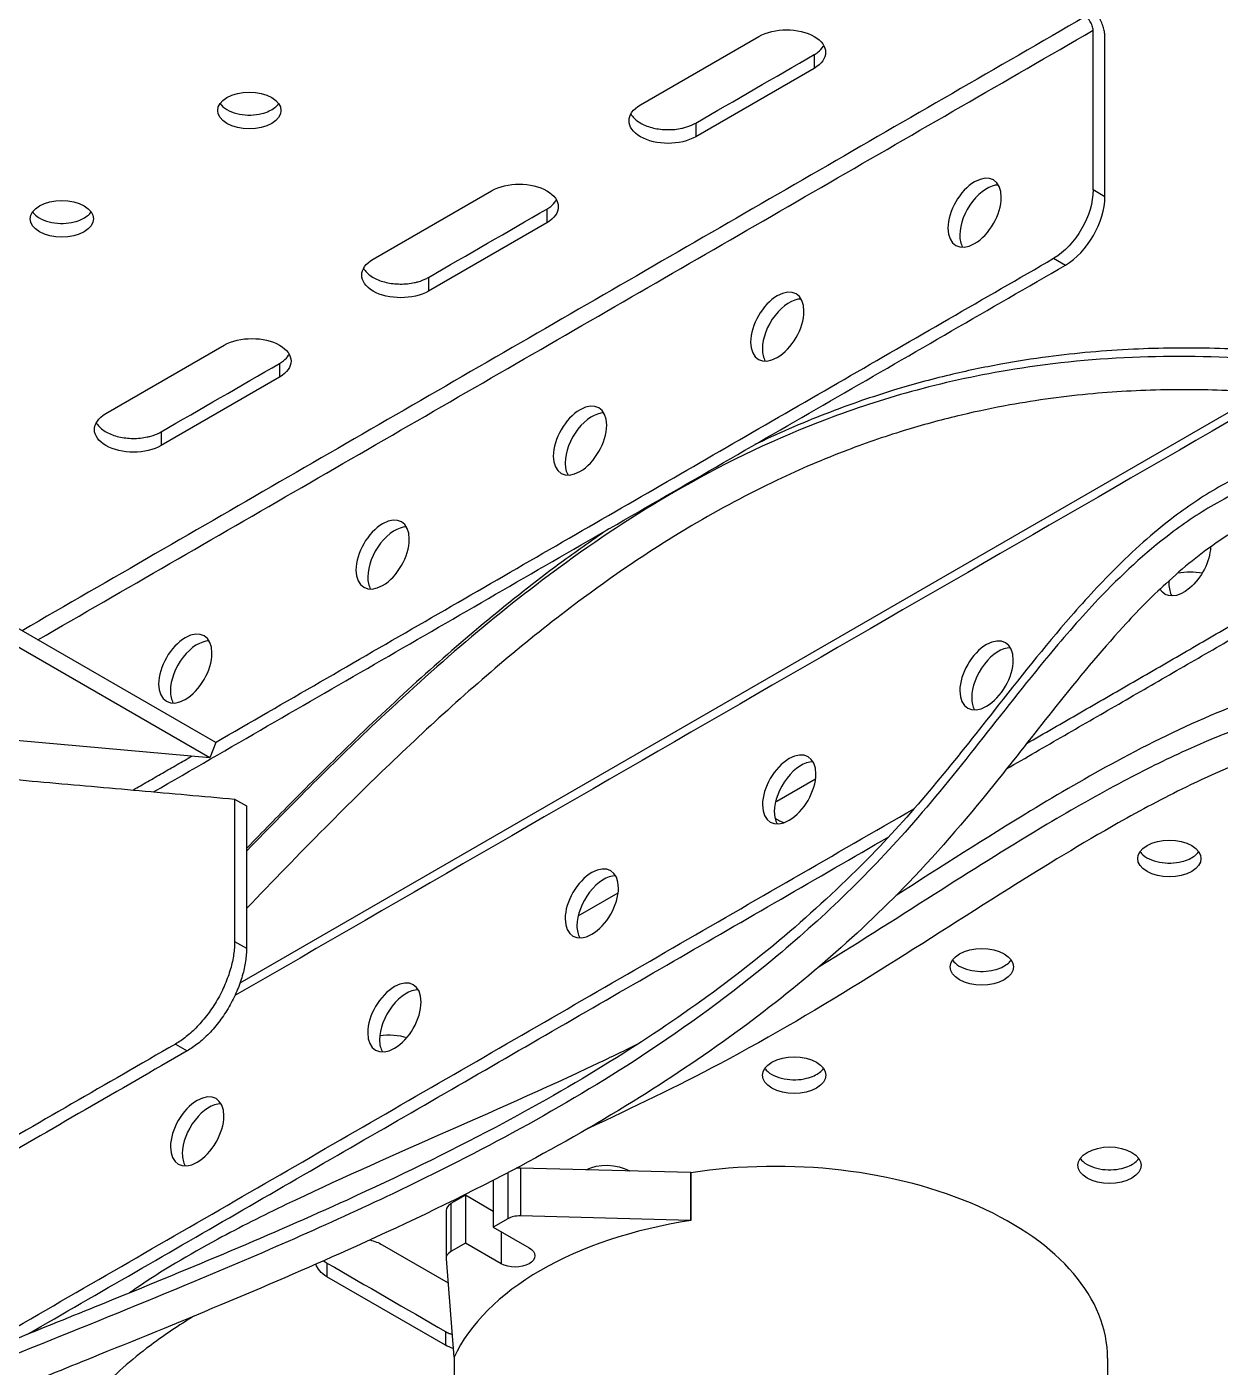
# Model space of a CAD drawing. Header units: millimetres. Extents: x 0 to 8410, y 0 to 5940.
# Drawn here: x 1522.6 to 1901.3, y 4846.6 to 5271.7 of the extents above; entities that cross this region are included whole.
import ezdxf

# ---------------------------------------------------------------- set-up
doc = ezdxf.new("R2010")
doc.units = ezdxf.units.MM
doc.header["$LTSCALE"] = 5
for name, color, linetype in [('EL3', 3, 'Continuous'), ('EL4', 4, 'Continuous'), ('EL7', 6, 'Continuous')]:
    doc.layers.add(name, color=color, linetype=linetype)

msp = doc.modelspace()

# ---------------------------------------------------------------- linework, layer by layer
at = {"color": 0, "linetype": 'Continuous', "lineweight": 0, "extrusion": (0.707107, 0.408248, 0.57735)}
msp.add_line((1658.18, 4849.79), (1658.25, 4849.75), dxfattribs=at)
at = {"layer": 'EL3', "extrusion": (0.707107, 0.408248, 0.57735)}
for p, q in [((1670.66, 4905.92), (1670.66, 4891.04)), ((1675.27, 4908.32), (1675.27, 4893.7)), ((1679.27, 4909.79), (1679.27, 4894.59)), ((1733.28, 4908.35), (1679.27, 4909.79)), ((1733.36, 4908.3), (1733.28, 4908.35)), ((1733.28, 4908.35), (1733.28, 4893.16)), ((1733.36, 4908.3), (1733.36, 4893.11)), ((1661.84, 4901.14), (1657.23, 4898.48)), ((1657.23, 4898.48), (1657.23, 4883.29)), ((1661.84, 4901.14), (1661.84, 4885.94)), ((1670.66, 4896.04), (1661.84, 4901.14)), ((1655.68, 4896.31), (1655.68, 4881.12)), ((1675.27, 4893.7), (1670.66, 4891.04)), ((1733.28, 4893.16), (1679.27, 4894.59)), ((1733.36, 4893.11), (1733.28, 4893.16)), ((1670.66, 4891.04), (1681.99, 4884.5)), ((1673.16, 4889.6), (1673.16, 4879.41)), ((1661.84, 4885.94), (1657.23, 4883.29)), ((1673.16, 4879.41), (1661.84, 4885.94)), ((1655.68, 4880.98), (1658.18, 4849.79)), ((1658.25, 4849.75), (1658.25, 4765.14)), ((1865.56, 4849.46), (1865.56, 4745.43))]:
    msp.add_line(p, q, dxfattribs=at)
at = {"layer": 'EL3'}
for centre, major_axis, start_param, end_param in [((1760.17, 4849.46), (105.39, 0), 0, 1.828074), ((1679.03, 4906.72), (-5.31, 0), -1.616917, -1.364824), ((1660.99, 4896.31), (-5.31, 0), -0.785398, 0), ((1760.17, 4834.27), (-105.39, 0), -1.313518, -0.257278), ((1679.03, 4891.53), (-5.31, 0), -1.616917, -0.785398), ((1660.99, 4881.12), (-5.31, 0), -0.785398, 0.046121)]:
    msp.add_ellipse(centre, major_axis=major_axis, ratio=0.57735, start_param=start_param, end_param=end_param, dxfattribs=at)
at = {"layer": 'EL3', "extrusion": (1.38778e-16, -3.81141e-16, -1)}
msp.add_ellipse((1677.58, 4881.95), major_axis=(6.24, 0), ratio=0.57735, start_param=-0.785398, end_param=2.356194, dxfattribs=at)
at = {"layer": 'EL4', "extrusion": (0.707107, 0.408248, 0.57735)}
for p, q in [((1717.36, 5246.97), (1754.93, 5268.66)), ((1772.46, 5262.88), (1772.46, 5258.54)), ((1772.46, 5258.54), (1734.89, 5236.85)), ((1582.62, 5044.69), (1242, 5241.35)), ((1734.89, 5241.19), (1734.89, 5236.85)), ((1580.77, 5039.87), (1240.15, 5236.53)), ((1632.55, 5198.01), (1670.12, 5219.7)), ((1864.73, 5217.82), (1860.97, 5219.98)), ((1687.65, 5213.92), (1687.65, 5209.58)), ((1687.65, 5209.58), (1650.09, 5187.89)), ((1848.45, 5198.29), (1852.21, 5196.12)), ((1650.09, 5192.23), (1650.09, 5187.89)), ((1547.75, 5149.05), (1585.32, 5170.74)), ((1602.85, 5164.96), (1602.85, 5160.62)), ((1602.85, 5160.62), (1565.28, 5138.93)), ((1914.79, 5155.73), (1590.27, 4968.37)), ((1565.28, 5143.27), (1565.28, 5138.93)), ((1580.77, 5039.87), (1463.21, 5050.4)), ((1582.62, 5044.69), (1580.77, 5039.87)), ((1760.64, 5026.14), (1772.91, 5033.22)), ((1588.59, 5026.79), (1592.35, 5024.62)), ((1697.58, 4989.73), (1710.29, 4997.07)), ((1588.59, 4981.65), (1592.35, 4979.48)), ((1569.81, 4949.11), (1573.56, 4946.94)), ((1635.42, 4885.44), (1656.29, 4873.39)), ((1617.89, 4879.66), (1617.89, 4875.32)), ((1655.46, 4853.63), (1617.89, 4875.32)), ((1655.46, 4857.97), (1655.46, 4853.63))]:
    msp.add_line(p, q, dxfattribs=at)
at = {"layer": 'EL4', "extrusion": (1.38778e-16, -5.19919e-16, -1)}
for centre, major_axis in [((1763.69, 5263.6), (12.4, 0)), ((1726.12, 5241.91), (-12.4, 0)), ((1678.89, 5214.64), (12.4, 0)), ((1641.32, 5192.95), (-12.4, 0)), ((1594.08, 5165.68), (12.4, 0)), ((1556.52, 5143.99), (-12.4, 0))]:
    msp.add_ellipse(centre, major_axis=major_axis, ratio=0.57735, start_param=-2.356194, end_param=0.785398, dxfattribs=at)
at = {"layer": 'EL4', "extrusion": (-2.77556e-17, -2.42363e-16, -1)}
for centre in [(1593.26, 5245.18), (1533.75, 5210.82), (1885.16, 5007.94), (1825.65, 4973.58), (1766.14, 4939.22), (1866.18, 4910.66)]:
    msp.add_ellipse(centre, major_axis=(-10.03, 0), ratio=0.57735, start_param=-3.926991, end_param=2.356194, dxfattribs=at)
at = {"layer": 'EL4', "extrusion": (-8.87111e-17, 8.32667e-17, -1)}
for centre in [(1823.38, 5212.76), (1576.71, 4921.41)]:
    msp.add_ellipse(centre, major_axis=(-5.99, -10.37), ratio=0.57735, start_param=-5.497787, end_param=0.785398, dxfattribs=at)
at = {"layer": 'EL4'}
for centre, major_axis, start_param, end_param in [((1827.14, 5210.6), (5.99, 10.37), 0.319196, 2.356194), ((1852.21, 5210.59), (8.85, 15.34), -2.356194, -0.785398), ((1827.14, 5210.6), (-5.99, -10.37), -0.785398, -0.319196), ((1764.52, 5174.44), (5.99, 10.37), 0.319196, 2.356194), ((1764.52, 5174.44), (-5.99, -10.37), -0.785398, -0.319196), ((1701.93, 5138.31), (5.99, 10.37), 0.319196, 2.356194), ((1701.93, 5138.31), (-5.99, -10.37), -0.785398, -0.319196), ((1639.31, 5102.15), (5.99, 10.37), 0.319196, 2.356194), ((1639.31, 5102.15), (-5.99, -10.37), -0.785398, -0.319196), ((1893.5, 5099.97), (-5.99, -10.37), -0.88279, -0.785398), ((1893.5, 5099.97), (-5.99, -10.37), -0.785398, -0.319196), ((1576.69, 5066), (5.99, 10.37), 0.319196, 2.356194), ((1830.92, 5063.84), (5.99, 10.37), 0.319196, 2.356194), ((1576.69, 5066), (-5.99, -10.37), -0.785398, -0.319196), ((1830.92, 5063.84), (-5.99, -10.37), -0.785398, -0.319196), ((1768.29, 5027.68), (5.99, 10.37), 0.319196, 2.356194), ((1768.29, 5027.68), (-5.99, -10.37), -0.785398, -0.319196), ((1705.67, 4991.53), (5.99, 10.37), 0.319196, 2.356194), ((1705.67, 4991.53), (-5.99, -10.37), -0.785398, -0.319196), ((1643.05, 4955.37), (5.99, 10.37), 0.319198, 2.356194), ((1643.05, 4955.37), (-5.99, -10.37), -0.785398, -0.319198), ((1580.46, 4919.24), (5.99, 10.37), 0.319196, 2.356194), ((1580.46, 4919.24), (-5.99, -10.37), -0.785398, -0.319196)]:
    msp.add_ellipse(centre, major_axis=major_axis, ratio=0.57735, start_param=start_param, end_param=end_param, dxfattribs=at)
at = {"layer": 'EL4', "extrusion": (-2.84726e-16, 1.32337e-16, -1)}
msp.add_ellipse((1848.45, 5212.75), major_axis=(-8.85, -15.34), ratio=0.57735, start_param=-2.356194, end_param=-0.785398, dxfattribs=at)
at = {"layer": 'EL4', "extrusion": (-6.09555e-17, 1.31341e-16, -1)}
for centre in [(1760.76, 5176.61), (1698.17, 5140.47), (1701.92, 4993.7)]:
    msp.add_ellipse(centre, major_axis=(-5.99, -10.37), ratio=0.57735, start_param=-5.497787, end_param=0.785398, dxfattribs=at)
at = {"layer": 'EL4', "extrusion": (-1.28814e-17, 1.03585e-16, -1)}
for centre in [(1635.55, 5104.32), (1827.16, 5066.01)]:
    msp.add_ellipse(centre, major_axis=(-5.99, -10.37), ratio=0.57735, start_param=-5.497787, end_param=0.785398, dxfattribs=at)
at = {"layer": 'EL4', "extrusion": (-1.84859e-16, 1.38778e-16, -1)}
msp.add_ellipse((1889.75, 5102.14), major_axis=(-5.99, -10.37), ratio=0.57735, start_param=-2.326065, end_param=0.318718, dxfattribs=at)
at = {"layer": 'EL4', "extrusion": (8.32667e-17, -1.59096e-16, -1)}
msp.add_ellipse((1891.78, 5091.73), major_axis=(12.4, 0), ratio=0.57735, start_param=-1.892798, end_param=-1.25355, dxfattribs=at)
at = {"layer": 'EL4', "extrusion": (-4.0637e-17, 5.55112e-17, -1)}
msp.add_ellipse((1572.93, 5068.17), major_axis=(-5.99, -10.37), ratio=0.57735, start_param=-5.497787, end_param=0.785398, dxfattribs=at)
at = {"layer": 'EL4', "extrusion": (-3.69184e-17, 1.17463e-16, -1)}
for centre in [(1764.54, 5029.85), (1639.29, 4957.54)]:
    msp.add_ellipse(centre, major_axis=(-5.99, -10.37), ratio=0.57735, start_param=-5.497787, end_param=0.785398, dxfattribs=at)
at = {"layer": 'EL4', "extrusion": (1.38778e-16, -2.14608e-16, -1)}
msp.add_ellipse((1769.4, 5021.08), major_axis=(12.4, 0), ratio=0.57735, start_param=-2.40748, end_param=-2.356194, dxfattribs=at)
at = {"layer": 'EL4', "extrusion": (1.38778e-16, -3.53385e-16, -1)}
msp.add_ellipse((1637.37, 4944.85), major_axis=(12.4, 0), ratio=0.57735, start_param=-1.790772, end_param=-1.078537, dxfattribs=at)
at = {"layer": 'EL4', "extrusion": (-2.77556e-17, -1.59096e-16, -1)}
msp.add_ellipse((1706.63, 4904.86), major_axis=(10.03, 0), ratio=0.57735, start_param=-2.285681, end_param=-0.785398, dxfattribs=at)
at = {"layer": 'EL4', "extrusion": (8.32667e-17, -2.97874e-16, -1)}
msp.add_ellipse((1706.63, 4904.86), major_axis=(10.03, 0), ratio=0.57735, start_param=-0.785398, end_param=-0.76367, dxfattribs=at)
at = {"layer": 'EL4', "extrusion": (-8.32667e-17, -1.31341e-16, -1)}
msp.add_ellipse((1626.66, 4880.38), major_axis=(12.4, 0), ratio=0.57735, start_param=-1.168153, end_param=-0.785398, dxfattribs=at)
at = {"layer": 'EL4', "extrusion": (8.32667e-17, -1.86852e-16, -1)}
msp.add_ellipse((1626.66, 4880.38), major_axis=(-12.4, 0), ratio=0.57735, start_param=-0.785398, end_param=-0.152403, dxfattribs=at)
at = {"layer": 'EL4', "extrusion": (-2.77556e-17, -1.86852e-16, -1)}
msp.add_ellipse((1664.23, 4858.69), major_axis=(-12.4, 0), ratio=0.57735, start_param=-1.040762, end_param=-0.785398, dxfattribs=at)
at = {"layer": 'EL4'}
for points, weights in [([(1864.73, 5268.43), (1864.73, 5275.66), (1858.47, 5279.28)], [1, 0.707106781187, 1]), ([(1588.59, 4981.65), (1588.59, 4959.96), (1569.81, 4949.11)], [1, 0.707140447716, 1]), ([(1592.35, 4979.48), (1592.35, 4957.79), (1573.56, 4946.94)], [1, 0.707140447716, 1])]:
    msp.add_rational_spline(points, weights, degree=2, dxfattribs=at)
for points, degree in [([(1858.47, 5274.94), (1521.15, 5080.19)], 1), ([(1526.16, 5077.3), (1860.97, 5270.6)], 1), ([(1860.97, 5219.98), (1860.97, 5270.6)], 1), ([(1864.73, 5217.82), (1864.73, 5268.43)], 1), ([(1734.89, 5241.19), (1747.41, 5248.42), (1759.93, 5255.65), (1772.46, 5262.88)], 3), ([(1650.09, 5192.23), (1662.61, 5199.46), (1675.13, 5206.69), (1687.65, 5213.92)], 3), ([(1562.89, 5029.09), (1852.21, 5196.12)], 1), ([(1582.52, 5044.76), (1848.45, 5198.29)], 1), ([(1565.28, 5143.27), (1577.81, 5150.5), (1590.33, 5157.73), (1602.85, 5164.96)], 3), ([(1919.37, 5155.38), (1809.14, 5091.74), (1698.9, 5028.09), (1588.66, 4964.45)], 3), ([(1839.86, 5044.39), (1975.03, 5122.44)], 1), ([(1833.53, 5036.4), (1980.45, 5121.23)], 1), ([(1467.59, 5037.58), (1588.59, 5026.79)], 1), ([(1556.38, 5029.67), (1574.96, 5040.39)], 1), ([(1588.59, 5026.79), (1588.59, 4981.65)], 1), ([(1497.55, 4846.76), (1804.28, 5023.85)], 1), ([(1592.35, 5024.62), (1592.35, 4979.48)], 1), ([(1522.87, 4857.05), (1796.12, 5014.8)], 1), ([(1569.81, 4949.11), (1306.27, 4796.96)], 1), ([(1573.56, 4946.94), (1314.05, 4797.11)], 1), ([(1798.41, 4591), (2349.36, 4909.09)], 1), ([(1802.16, 4588.83), (2353.12, 4906.92)], 1), ([(1616.82, 4880.36), (1617.15, 4880.11), (1617.51, 4879.88), (1617.89, 4879.66)], 3), ([(1617.89, 4879.66), (1630.41, 4872.43), (1642.94, 4865.2), (1655.46, 4857.97)], 3)]:
    msp.add_open_spline(points, degree=degree, dxfattribs=at)
for points, knots in [([(1860.97, 5270.6), (1860.97, 5271.02), (1860.89, 5271.52), (1860.71, 5272.05), (1860.53, 5272.56), (1860.26, 5273.09), (1859.93, 5273.55), (1859.59, 5274.03), (1859.2, 5274.43), (1858.82, 5274.71), (1858.7, 5274.8), (1858.58, 5274.87), (1858.47, 5274.94)], [-0.785398, -0.785398, -0.785398, -0.785398, -0.307195, -0.307195, -0.307195, 0.15293, 0.15293, 0.15293, 0.631255, 0.631255, 0.631255, 0.785398, 0.785398, 0.785398, 0.785398]), ([(1772.46, 5262.88), (1772.9, 5263.13), (1773.3, 5263.41), (1774.37, 5264.25), (1774.94, 5264.85), (1775.4, 5265.58), (1775.45, 5265.68), (1775.51, 5265.77)], [-19.063097, -19.063097, -19.063097, -19.063097, -18.006079, -18.006079, -16.005748, -16.005748, -15.715355, -15.715355, -15.715355, -15.715355]), ([(1583.97, 5247.35), (1584.09, 5247.17), (1584.23, 5247), (1585, 5246.15), (1585.83, 5245.56), (1587.81, 5244.61), (1588.92, 5244.25), (1591.28, 5243.8), (1592.5, 5243.7), (1594.92, 5243.77), (1596.1, 5243.92), (1598.06, 5244.4), (1598.85, 5244.68), (1600.23, 5245.33), (1600.82, 5245.68), (1601.83, 5246.47), (1602.25, 5246.9), (1602.56, 5247.35)], [-17.987219, -17.987219, -17.987219, -17.987219, -17.421382, -17.421382, -15.19309, -15.19309, -13.05663, -13.05663, -10.987848, -10.987848, -8.951625, -8.951625, -7.387255, -7.387255, -5.944557, -5.944557, -4.511934, -4.511934, -4.511934, -4.511934]), ([(1714.31, 5244.08), (1714.44, 5243.84), (1714.6, 5243.6), (1715.43, 5242.51), (1716.38, 5241.72), (1718.7, 5240.45), (1720.03, 5239.95), (1722.9, 5239.28), (1724.39, 5239.11), (1727.47, 5239.08), (1729.02, 5239.23), (1730.48, 5239.55), (1730.87, 5239.63), (1731.24, 5239.73), (1732.6, 5240.11), (1733.53, 5240.47), (1734.54, 5240.99), (1734.72, 5241.09), (1734.89, 5241.19)], [-11.390577, -11.390577, -11.390577, -11.390577, -10.648587, -10.648587, -7.872317, -7.872317, -5.213531, -5.213531, -2.644989, -2.644989, 0, 0, 0, 0.691459, 0.691459, 2.569728, 2.569728, 2.984205, 2.984205, 2.984205, 2.984205]), ([(1687.65, 5213.92), (1688.09, 5214.17), (1688.5, 5214.45), (1689.57, 5215.28), (1690.13, 5215.89), (1690.59, 5216.62), (1690.65, 5216.72), (1690.7, 5216.81)], [-19.063097, -19.063097, -19.063097, -19.063097, -18.006079, -18.006079, -16.005748, -16.005748, -15.715355, -15.715355, -15.715355, -15.715355]), ([(1524.45, 5212.99), (1524.58, 5212.81), (1524.72, 5212.64), (1525.49, 5211.8), (1526.32, 5211.2), (1528.3, 5210.25), (1529.41, 5209.89), (1531.77, 5209.44), (1532.99, 5209.34), (1535.41, 5209.41), (1536.59, 5209.56), (1538.55, 5210.05), (1539.34, 5210.32), (1540.72, 5210.97), (1541.31, 5211.32), (1542.32, 5212.11), (1542.74, 5212.54), (1543.05, 5212.99)], [-17.987219, -17.987219, -17.987219, -17.987219, -17.421382, -17.421382, -15.19309, -15.19309, -13.05663, -13.05663, -10.987848, -10.987848, -8.951625, -8.951625, -7.387255, -7.387255, -5.944557, -5.944557, -4.511934, -4.511934, -4.511934, -4.511934]), ([(1629.51, 5195.12), (1629.64, 5194.88), (1629.79, 5194.64), (1630.63, 5193.55), (1631.58, 5192.76), (1633.9, 5191.48), (1635.23, 5190.99), (1638.09, 5190.32), (1639.59, 5190.15), (1642.67, 5190.12), (1644.22, 5190.27), (1645.68, 5190.59), (1646.06, 5190.67), (1646.44, 5190.77), (1647.8, 5191.15), (1648.72, 5191.51), (1649.73, 5192.03), (1649.91, 5192.13), (1650.09, 5192.23)], [-11.390577, -11.390577, -11.390577, -11.390577, -10.648587, -10.648587, -7.872317, -7.872317, -5.213531, -5.213531, -2.644989, -2.644989, 0, 0, 0, 0.691459, 0.691459, 2.569728, 2.569728, 2.984205, 2.984205, 2.984205, 2.984205]), ([(1602.85, 5164.96), (1603.29, 5165.21), (1603.7, 5165.48), (1604.77, 5166.32), (1605.33, 5166.93), (1605.79, 5167.66), (1605.85, 5167.75), (1605.9, 5167.85)], [-19.063097, -19.063097, -19.063097, -19.063097, -18.006079, -18.006079, -16.005748, -16.005748, -15.715355, -15.715355, -15.715355, -15.715355]), ([(1544.7, 5146.16), (1544.83, 5145.92), (1544.99, 5145.68), (1545.82, 5144.58), (1546.77, 5143.8), (1549.1, 5142.52), (1550.43, 5142.03), (1553.29, 5141.36), (1554.79, 5141.19), (1557.86, 5141.16), (1559.42, 5141.31), (1560.88, 5141.63), (1561.26, 5141.71), (1561.64, 5141.8), (1563, 5142.19), (1563.92, 5142.55), (1564.93, 5143.07), (1565.11, 5143.17), (1565.28, 5143.27)], [-11.390577, -11.390577, -11.390577, -11.390577, -10.648587, -10.648587, -7.872317, -7.872317, -5.213531, -5.213531, -2.644989, -2.644989, 0, 0, 0, 0.691459, 0.691459, 2.569728, 2.569728, 2.984205, 2.984205, 2.984205, 2.984205]), ([(1760.04, 5020.72), (1760.49, 5020.43), (1760.97, 5020.15), (1761.94, 5019.69), (1762.42, 5019.49), (1762.91, 5019.32)], [-30.57861, -30.57861, -30.57861, -30.57861, -29.428277, -29.428277, -28.44194, -28.44194, -28.44194, -28.44194]), ([(1875.86, 5010.11), (1875.99, 5009.93), (1876.13, 5009.75), (1876.89, 5008.91), (1877.73, 5008.31), (1879.71, 5007.36), (1880.82, 5007), (1883.18, 5006.55), (1884.4, 5006.46), (1886.82, 5006.52), (1888, 5006.68), (1889.95, 5007.16), (1890.75, 5007.44), (1892.13, 5008.08), (1892.72, 5008.44), (1893.73, 5009.23), (1894.14, 5009.65), (1894.46, 5010.11)], [-17.987219, -17.987219, -17.987219, -17.987219, -17.421382, -17.421382, -15.19309, -15.19309, -13.05663, -13.05663, -10.987848, -10.987848, -8.951625, -8.951625, -7.387255, -7.387255, -5.944557, -5.944557, -4.511934, -4.511934, -4.511934, -4.511934]), ([(1816.35, 4975.75), (1816.48, 4975.57), (1816.62, 4975.39), (1817.38, 4974.55), (1818.22, 4973.95), (1820.2, 4973), (1821.31, 4972.64), (1823.67, 4972.2), (1824.89, 4972.1), (1827.31, 4972.16), (1828.49, 4972.32), (1830.44, 4972.8), (1831.24, 4973.08), (1832.62, 4973.72), (1833.21, 4974.08), (1834.22, 4974.87), (1834.63, 4975.29), (1834.95, 4975.75)], [-17.987219, -17.987219, -17.987219, -17.987219, -17.421382, -17.421382, -15.19309, -15.19309, -13.05663, -13.05663, -10.987848, -10.987848, -8.951625, -8.951625, -7.387255, -7.387255, -5.944557, -5.944557, -4.511934, -4.511934, -4.511934, -4.511934]), ([(1756.84, 4941.39), (1756.96, 4941.21), (1757.1, 4941.03), (1757.87, 4940.19), (1758.71, 4939.59), (1760.69, 4938.64), (1761.8, 4938.29), (1764.16, 4937.84), (1765.38, 4937.74), (1767.8, 4937.8), (1768.98, 4937.96), (1770.93, 4938.44), (1771.73, 4938.72), (1773.11, 4939.36), (1773.7, 4939.72), (1774.71, 4940.51), (1775.12, 4940.93), (1775.44, 4941.39)], [-17.987219, -17.987219, -17.987219, -17.987219, -17.421382, -17.421382, -15.19309, -15.19309, -13.05663, -13.05663, -10.987848, -10.987848, -8.951625, -8.951625, -7.387255, -7.387255, -5.944557, -5.944557, -4.511934, -4.511934, -4.511934, -4.511934]), ([(1856.88, 4912.83), (1857.01, 4912.65), (1857.15, 4912.48), (1857.91, 4911.64), (1858.75, 4911.04), (1860.73, 4910.09), (1861.84, 4909.73), (1864.2, 4909.28), (1865.42, 4909.18), (1867.84, 4909.25), (1869.02, 4909.4), (1870.97, 4909.89), (1871.77, 4910.16), (1873.15, 4910.81), (1873.74, 4911.16), (1874.75, 4911.95), (1875.16, 4912.38), (1875.48, 4912.83)], [-17.987219, -17.987219, -17.987219, -17.987219, -17.421382, -17.421382, -15.19309, -15.19309, -13.05663, -13.05663, -10.987848, -10.987848, -8.951625, -8.951625, -7.387255, -7.387255, -5.944557, -5.944557, -4.511934, -4.511934, -4.511934, -4.511934]), ([(1655.46, 4857.97), (1655.84, 4857.75), (1656.25, 4857.54), (1656.97, 4857.22), (1657.28, 4857.09), (1657.6, 4856.98)], [2.628152, 2.628152, 2.628152, 2.628152, 3.54254, 3.54254, 4.182159, 4.182159, 4.182159, 4.182159])]:
    msp.add_open_spline(points, degree=3, knots=knots, dxfattribs=at)
at = {"layer": 'EL7'}
for points, knots in [([(2137.6, 4946.29), (2144.8, 4950.44), (2152.95, 4954.58), (2170.69, 4963.55), (2180.31, 4968.4), (2192.96, 4975.97), (2196.78, 4978.45), (2204.55, 4984.27), (2208.34, 4987.7), (2213.51, 4993.93), (2215.29, 4996.61), (2218.06, 5002.05), (2219.08, 5004.8), (2220.43, 5010.44), (2220.74, 5013.32), (2220.7, 5019.34), (2220.27, 5022.48), (2218.58, 5029.26), (2217.17, 5032.89), (2213.04, 5041), (2210.08, 5045.44), (2202, 5055.47), (2196.51, 5061.04), (2186.21, 5070.02), (2181.87, 5073.49), (2172.03, 5080.79), (2166.44, 5084.6), (2153.99, 5092.52), (2147.05, 5096.6), (2131.96, 5104.9), (2123.76, 5109.09), (2106.47, 5117.35), (2097.37, 5121.4), (2078.88, 5129.09), (2069.51, 5132.73), (2051.12, 5139.38), (2042.13, 5142.42), (2024.99, 5147.81), (2016.84, 5150.19), (2001.56, 5154.34), (1994.42, 5156.14), (1981.15, 5159.22), (1975, 5160.53), (1963.58, 5162.77), (1958.28, 5163.72), (1943.65, 5166.08), (1934.45, 5167.25), (1916.62, 5168.95), (1907.98, 5169.48), (1890.75, 5169.94), (1882.16, 5169.85), (1864.55, 5169.03), (1855.57, 5168.22), (1841.7, 5166.4), (1836.67, 5165.61), (1826.2, 5163.7), (1820.78, 5162.56), (1809.4, 5159.83), (1803.45, 5158.21), (1790.81, 5154.35), (1784.15, 5152.05), (1769.78, 5146.55), (1762.12, 5143.25), (1754.28, 5139.52), (1753.94, 5139.36), (1753.6, 5139.2)], [0, 0, 0, 0, 17.795006, 17.795006, 38.273919, 38.273919, 47.893783, 47.893783, 59.729734, 59.729734, 68.030605, 68.030605, 76.001436, 76.001436, 84.043015, 84.043015, 92.822259, 92.822259, 103.253205, 103.253205, 116.447738, 116.447738, 133.480288, 133.480288, 144.357459, 144.357459, 156.601971, 156.601971, 170.161555, 170.161555, 184.764774, 184.764774, 199.85894, 199.85894, 214.692999, 214.692999, 228.562576, 228.562576, 241.043436, 241.043436, 252.035569, 252.035569, 261.653992, 261.653992, 270.10218, 270.10218, 285.331683, 285.331683, 300.301012, 300.301012, 315.866233, 315.866233, 332.962383, 332.962383, 342.90673, 342.90673, 353.945494, 353.945494, 366.45974, 366.45974, 381.006643, 381.006643, 398.455339, 398.455339, 399.241393, 399.241393, 399.241393, 399.241393]), ([(2220.72, 5015.31), (2220.77, 5018.57), (2220.33, 5021.87), (2219.43, 5025.18), (2218.44, 5028.82), (2216.9, 5032.49), (2214.86, 5036.16), (2211.1, 5042.95), (2205.66, 5049.76), (2198.84, 5056.54), (2192.9, 5062.43), (2185.92, 5068.3), (2178.06, 5074.08), (2164.56, 5084.02), (2148.5, 5093.72), (2130.78, 5102.87), (2117.59, 5109.68), (2103.49, 5116.2), (2088.82, 5122.28), (2067.26, 5131.22), (2044.5, 5139.24), (2021.64, 5145.93), (2010.35, 5149.23), (1999.04, 5152.21), (1987.84, 5154.81), (1976.9, 5157.34), (1966.07, 5159.52), (1955.46, 5161.29), (1941.16, 5163.68), (1927.33, 5165.31), (1913.97, 5166.24), (1899.94, 5167.21), (1886.43, 5167.39), (1873.43, 5166.85), (1859.64, 5166.27), (1846.42, 5164.86), (1833.72, 5162.73), (1823.24, 5160.97), (1813.12, 5158.72), (1803.3, 5156.02), (1794.13, 5153.49), (1785.23, 5150.58), (1776.56, 5147.31), (1760.56, 5141.27), (1745.36, 5133.99), (1730.76, 5125.7), (1718.05, 5118.48), (1705.79, 5110.48), (1693.86, 5101.85), (1673.36, 5087.01), (1653.84, 5070.27), (1634.72, 5052.31), (1620.51, 5038.95), (1606.52, 5024.92), (1592.54, 5010.5), (1592.48, 5010.43), (1592.41, 5010.37), (1592.35, 5010.3)], [83.216323, 83.216323, 83.216323, 83.216323, 93.654897, 93.654897, 93.654897, 105.138722, 105.138722, 105.138722, 126.340497, 126.340497, 126.340497, 144.793747, 144.793747, 144.793747, 176.528198, 176.528198, 176.528198, 200.134044, 200.134044, 200.134044, 234.828945, 234.828945, 234.828945, 251.964507, 251.964507, 251.964507, 268.686519, 268.686519, 268.686519, 291.223653, 291.223653, 291.223653, 314.890465, 314.890465, 314.890465, 340.007065, 340.007065, 340.007065, 360.731531, 360.731531, 360.731531, 380.096266, 380.096266, 380.096266, 415.848008, 415.848008, 415.848008, 446.965017, 446.965017, 446.965017, 500.477608, 500.477608, 500.477608, 540.283243, 540.283243, 540.283243, 540.46547, 540.46547, 540.46547, 540.46547]), ([(2130.99, 4957.73), (2140.46, 4963.2), (2150.97, 4968.36), (2169.57, 4977.83), (2177.78, 4982.14), (2187.28, 4988.07), (2189.67, 4989.67), (2194.88, 4993.5), (2197.45, 4995.71), (2201.2, 4999.67), (2202.57, 5001.43), (2204.87, 5005.07), (2205.75, 5006.94), (2207.11, 5011.06), (2207.48, 5013.31), (2207.54, 5018.38), (2207.1, 5021.23), (2205.16, 5027.38), (2203.62, 5030.68), (2199.17, 5037.96), (2196.11, 5041.96), (2187.88, 5050.98), (2182.41, 5056.04), (2172.16, 5064.29), (2167.87, 5067.48), (2158.16, 5074.23), (2152.65, 5077.78), (2140.4, 5085.18), (2133.58, 5089.01), (2118.78, 5096.8), (2110.76, 5100.74), (2093.92, 5108.48), (2085.09, 5112.28), (2067.24, 5119.44), (2058.24, 5122.82), (2040.67, 5128.97), (2032.12, 5131.77), (2015.88, 5136.71), (2008.19, 5138.89), (1993.82, 5142.67), (1987.13, 5144.3), (1974.72, 5147.08), (1968.98, 5148.27), (1953.39, 5151.22), (1943.7, 5152.73), (1925.8, 5154.89), (1917.53, 5155.62), (1901.27, 5156.52), (1893.27, 5156.69), (1877.09, 5156.48), (1868.92, 5156.06), (1851.9, 5154.53), (1843.09, 5153.33), (1829.32, 5150.84), (1824.2, 5149.77), (1813.42, 5147.22), (1807.77, 5145.69), (1795.71, 5142.05), (1789.33, 5139.86), (1775.45, 5134.59), (1768.01, 5131.41), (1751.49, 5123.57), (1742.48, 5118.75), (1721.89, 5106.56), (1710.45, 5098.88), (1691.68, 5084.98), (1684.2, 5079.08), (1669.37, 5066.76), (1662.01, 5060.33), (1647.77, 5047.39), (1640.89, 5040.9), (1628.44, 5028.84), (1622.88, 5023.32), (1609, 5009.34), (1600.69, 5000.77), (1592.35, 4992.06)], [0, 0, 0, 0, 22.013329, 22.013329, 40.528282, 40.528282, 47.356112, 47.356112, 56.936853, 56.936853, 64.722425, 64.722425, 73.194537, 73.194537, 83.391512, 83.391512, 95.321364, 95.321364, 107.688695, 107.688695, 121.602625, 121.602625, 138.552771, 138.552771, 149.228376, 149.228376, 161.24874, 161.24874, 174.567626, 174.567626, 188.89272, 188.89272, 203.644222, 203.644222, 218.066373, 218.066373, 231.483345, 231.483345, 243.51218, 243.51218, 254.081304, 254.081304, 263.314977, 263.314977, 279.512017, 279.512017, 294.065842, 294.065842, 308.819625, 308.819625, 324.637757, 324.637757, 342.603182, 342.603182, 353.483968, 353.483968, 365.898253, 365.898253, 380.453761, 380.453761, 398.109932, 398.109932, 420.48777, 420.48777, 450.424377, 450.424377, 470.740243, 470.740243, 491.219157, 491.219157, 510.678389, 510.678389, 526.524232, 526.524232, 550.213695, 550.213695, 550.213695, 550.213695]), ([(2062.66, 4989.16), (2065.92, 4991.04), (2069.33, 4992.6), (2077.34, 4995.49), (2082.01, 4996.66), (2093.44, 4998.64), (2100.29, 4999.1), (2112.12, 4999.23), (2117.18, 4999.06), (2127.02, 4998.55), (2131.77, 4998.21), (2139.56, 4997.78), (2142.74, 4997.65), (2148.16, 4997.72), (2150.47, 4997.85), (2154.26, 4998.52), (2155.78, 4998.91), (2158.74, 5000.21), (2160.22, 5001.13), (2163.04, 5004.05), (2164.1, 5006.21), (2164.98, 5010.64), (2164.74, 5012.84), (2163.7, 5016.98), (2162.84, 5018.97), (2160.01, 5024.25), (2157.65, 5027.58), (2151.35, 5035.24), (2147.22, 5039.61), (2136.69, 5049.74), (2130, 5055.58), (2118.04, 5065.2), (2113.24, 5068.89), (2102.77, 5076.58), (2097.07, 5080.58), (2085.06, 5088.6), (2078.74, 5092.62), (2065.93, 5100.34), (2059.46, 5104.04), (2046.86, 5110.81), (2040.74, 5113.91), (2029.18, 5119.37), (2023.75, 5121.77), (2013.64, 5125.91), (2008.97, 5127.69), (1996.33, 5132.09), (1988.41, 5134.4), (1974.91, 5137.39), (1969.23, 5138.35), (1959.24, 5139.37), (1954.88, 5139.57), (1946.67, 5139.46), (1942.81, 5139.18), (1935.11, 5138.21), (1931.29, 5137.49), (1923.48, 5135.54), (1919.52, 5134.28), (1911.2, 5131.07), (1906.89, 5129.04), (1897.52, 5123.92), (1892.54, 5120.67), (1881.1, 5112.17), (1874.82, 5106.63), (1863.68, 5095.61), (1858.74, 5090.26), (1845.5, 5075.04), (1837.43, 5064.81), (1823.39, 5047.02), (1817.41, 5039.44), (1805.07, 5024.6), (1798.68, 5017.39), (1783.81, 5001.95), (1775.25, 4993.88), (1757.46, 4978.5), (1748.23, 4971.21), (1728.7, 4956.99), (1718.38, 4950.09), (1695.95, 4936.2), (1683.78, 4929.28), (1656.04, 4914.59), (1640.32, 4906.97), (1600.04, 4888.6), (1575.02, 4878.21), (1531.26, 4860.41), (1512.76, 4853), (1475.48, 4837.72), (1456.7, 4829.86), (1423.25, 4815.04), (1408.59, 4808.28), (1372.54, 4790.63), (1351.29, 4779.09), (1322.84, 4763.96), (1315.45, 4760.06), (1308.08, 4756.28)], [0, 0, 0, 0, 8.770184, 8.770184, 19.9, 19.9, 35.50445, 35.50445, 47.536359, 47.536359, 60.065452, 60.065452, 69.831766, 69.831766, 78.035446, 78.035446, 83.58874, 83.58874, 88.703758, 88.703758, 94.993418, 94.993418, 102.179976, 102.179976, 109.760889, 109.760889, 122.107216, 122.107216, 136.417507, 136.417507, 153.596556, 153.596556, 164.055714, 164.055714, 175.339608, 175.339608, 187.004061, 187.004061, 198.391819, 198.391819, 208.880619, 208.880619, 218.130664, 218.130664, 226.112901, 226.112901, 239.841104, 239.841104, 250.075099, 250.075099, 258.280113, 258.280113, 265.944744, 265.944744, 273.924732, 273.924732, 282.684603, 282.684603, 292.878011, 292.878011, 305.635169, 305.635169, 323.385882, 323.385882, 338.484123, 338.484123, 364.88463, 364.88463, 384.539958, 384.539958, 404.779779, 404.779779, 429.942066, 429.942066, 455.299017, 455.299017, 482.00471, 482.00471, 511.812268, 511.812268, 548.31426, 548.31426, 603.285502, 603.285502, 642.596157, 642.596157, 681.906812, 681.906812, 712.512791, 712.512791, 757.39211, 757.39211, 773.179826, 773.179826, 773.179826, 773.179826]), ([(2163.77, 5005.88), (2164.11, 5006.67), (2164.25, 5007.59), (2164.19, 5008.61), (2164.09, 5010.34), (2163.44, 5012.37), (2162.29, 5014.65), (2161.23, 5016.78), (2159.73, 5019.12), (2157.86, 5021.64), (2154.4, 5026.29), (2149.65, 5031.53), (2143.88, 5037.13), (2138.86, 5042), (2133.06, 5047.16), (2126.64, 5052.44), (2115.6, 5061.54), (2102.72, 5071.04), (2088.78, 5080.22), (2078.41, 5087.05), (2067.45, 5093.7), (2056.2, 5099.87), (2047.84, 5104.45), (2039.31, 5108.78), (2030.73, 5112.7), (2024.36, 5115.62), (2017.96, 5118.33), (2011.58, 5120.76), (2008.17, 5122.06), (2004.76, 5123.29), (2001.37, 5124.43), (1997.52, 5125.73), (1993.69, 5126.91), (1989.88, 5127.97), (1984.29, 5129.53), (1978.75, 5130.82), (1973.29, 5131.8), (1967.97, 5132.75), (1962.73, 5133.41), (1957.6, 5133.73), (1952.58, 5134.03), (1947.71, 5134), (1942.99, 5133.66), (1938.59, 5133.34), (1934.33, 5132.76), (1930.22, 5131.92), (1926.37, 5131.15), (1922.65, 5130.16), (1919.06, 5128.98), (1912.41, 5126.81), (1906.18, 5124), (1900.27, 5120.68), (1895.13, 5117.8), (1890.23, 5114.53), (1885.52, 5110.96), (1877.42, 5104.82), (1869.86, 5097.77), (1862.62, 5090.15), (1857.23, 5084.48), (1852.02, 5078.49), (1846.89, 5072.33), (1839.35, 5063.27), (1832.01, 5053.84), (1824.61, 5044.49), (1817.38, 5035.36), (1810.11, 5026.31), (1802.57, 5017.75), (1789.05, 5002.41), (1774.59, 4988.56), (1759.31, 4975.88), (1746.02, 4964.84), (1732.1, 4954.69), (1717.66, 4945.24), (1692.81, 4928.99), (1666.38, 4914.79), (1638.79, 4901.65), (1618.27, 4891.87), (1597.11, 4882.68), (1575.5, 4873.67), (1543.73, 4860.43), (1510.99, 4847.58), (1477.9, 4833.83), (1445.62, 4820.41), (1413.01, 4806.13), (1380.7, 4789.79), (1364.62, 4781.66), (1348.7, 4773.06), (1332.87, 4764.62), (1324.59, 4760.2), (1316.32, 4755.82), (1308.08, 4751.58)], [92.564591, 92.564591, 92.564591, 92.564591, 98.556981, 98.556981, 98.556981, 108.696695, 108.696695, 108.696695, 118.171142, 118.171142, 118.171142, 135.663145, 135.663145, 135.663145, 150.887545, 150.887545, 150.887545, 177.069273, 177.069273, 177.069273, 196.544696, 196.544696, 196.544696, 211.031597, 211.031597, 211.031597, 221.807757, 221.807757, 221.807757, 227.573256, 227.573256, 227.573256, 234.112362, 234.112362, 234.112362, 243.72327, 243.72327, 243.72327, 253.102229, 253.102229, 253.102229, 262.29887, 262.29887, 262.29887, 270.89212, 270.89212, 270.89212, 278.921567, 278.921567, 278.921567, 293.745767, 293.745767, 293.745767, 306.648209, 306.648209, 306.648209, 328.836817, 328.836817, 328.836817, 345.341935, 345.341935, 345.341935, 369.600477, 369.600477, 369.600477, 393.273564, 393.273564, 393.273564, 435.734728, 435.734728, 435.734728, 472.691373, 472.691373, 472.691373, 536.24651, 536.24651, 536.24651, 583.522349, 583.522349, 583.522349, 653.006429, 653.006429, 653.006429, 720.813582, 720.813582, 720.813582, 754.559742, 754.559742, 754.559742, 772.228105, 772.228105, 772.228105, 772.228105]), ([(2150.21, 5010.84), (2150.2, 5010.84), (2150.11, 5011.61), (2149.2, 5013.66), (2148.63, 5014.72), (2146.89, 5017.49), (2145.59, 5019.29), (2141.93, 5023.82), (2139.38, 5026.67), (2132.54, 5033.66), (2127.96, 5037.95), (2116.15, 5048.18), (2108.55, 5054.26), (2095.18, 5064.11), (2089.85, 5067.87), (2078.52, 5075.5), (2072.49, 5079.36), (2060.2, 5086.83), (2053.94, 5090.44), (2041.71, 5097.08), (2035.75, 5100.14), (2024.5, 5105.51), (2019.21, 5107.88), (2009.45, 5111.92), (2004.96, 5113.65), (1992.96, 5117.89), (1985.54, 5120.08), (1973.25, 5122.88), (1968.25, 5123.76), (1959.72, 5124.72), (1956.13, 5124.94), (1949.49, 5124.99), (1946.41, 5124.84), (1940.3, 5124.25), (1937.28, 5123.79), (1931.06, 5122.5), (1927.89, 5121.64), (1921.12, 5119.39), (1917.56, 5117.93), (1909.64, 5114.1), (1905.34, 5111.6), (1895.25, 5104.81), (1889.57, 5100.2), (1879.43, 5090.86), (1874.92, 5086.27), (1863.26, 5073.54), (1856.21, 5064.98), (1843.2, 5048.68), (1837.24, 5041.02), (1821.99, 5021.98), (1812.46, 5010.71), (1793.91, 4991.46), (1785.08, 4983.14), (1766.7, 4967.25), (1757.12, 4959.68), (1736.81, 4944.89), (1726.05, 4937.71), (1702.6, 4923.21), (1689.84, 4915.99), (1660.61, 4900.59), (1644, 4892.6), (1600.52, 4872.93), (1573.21, 4861.72), (1527.13, 4843.06), (1508.6, 4835.62), (1471.41, 4820.24), (1452.74, 4812.31), (1421.23, 4798.08), (1408.36, 4792.03), (1375.45, 4775.7), (1355.44, 4764.8), (1326.26, 4749.3), (1317.19, 4744.54), (1308.08, 4739.95)], [98.116949, 98.116949, 98.116949, 98.116949, 106.919211, 106.919211, 113.147541, 113.147541, 121.251651, 121.251651, 131.847867, 131.847867, 145.689244, 145.689244, 163.577375, 163.577375, 174.518484, 174.518484, 186.027378, 186.027378, 197.436939, 197.436939, 208.053793, 208.053793, 217.444033, 217.444033, 225.51492, 225.51492, 239.271439, 239.271439, 249.215847, 249.215847, 256.927577, 256.927577, 263.942163, 263.942163, 271.229317, 271.229317, 279.294271, 279.294271, 288.838154, 288.838154, 301.023847, 301.023847, 318.174877, 318.174877, 332.458683, 332.458683, 355.714025, 355.714025, 375.369353, 375.369353, 404.903082, 404.903082, 429.881264, 429.881264, 455.308423, 455.308423, 482.346477, 482.346477, 512.833281, 512.833281, 550.722307, 550.722307, 610.077639, 610.077639, 649.388294, 649.388294, 688.698949, 688.698949, 715.935873, 715.935873, 758.634277, 758.634277, 777.862204, 777.862204, 777.862204, 777.862204]), ([(1707.27, 5112.45), (1702.43, 5109.18), (1697.65, 5105.81), (1685.26, 5096.71), (1677.75, 5090.84), (1662.7, 5078.45), (1655.17, 5071.93), (1640.29, 5058.49), (1632.93, 5051.58), (1619.66, 5038.74), (1613.73, 5032.87), (1603.08, 5022.13), (1598.35, 5017.3), (1593.19, 5011.98), (1592.77, 5011.55), (1592.35, 5011.11)], [436.835532, 436.835532, 436.835532, 436.835532, 449.111155, 449.111155, 468.98472, 468.98472, 489.463633, 489.463633, 509.942547, 509.942547, 526.629921, 526.629921, 540.025402, 540.025402, 541.216349, 541.216349, 541.216349, 541.216349]), ([(2119.2, 5013.51), (2119.77, 5014.35), (2120.37, 5015.52), (2120.88, 5018.16), (2120.87, 5019.49), (2120.38, 5021.82), (2119.93, 5022.81), (2118.92, 5024.45), (2118.38, 5025.05), (2117.22, 5026.18), (2116.68, 5026.56), (2115.04, 5027.65), (2114.24, 5028.03), (2111.76, 5029.33), (2109.6, 5030.47), (2104.82, 5032.92), (2102.42, 5034.14), (2096.74, 5036.96), (2093.39, 5038.59), (2085.59, 5042.27), (2081.05, 5044.35), (2070.63, 5048.9), (2064.67, 5051.38), (2051.52, 5056.46), (2044.28, 5059.04), (2029.57, 5063.62), (2022.1, 5065.63), (2008.36, 5068.5), (2002.11, 5069.47), (1990.1, 5070.7), (1984.32, 5070.99), (1972.85, 5071.02), (1967.16, 5070.74), (1955.54, 5069.63), (1949.61, 5068.75), (1937.07, 5066.3), (1930.48, 5064.64), (1915.96, 5060.25), (1908.06, 5057.37), (1889.48, 5049.62), (1878.88, 5044.42), (1859.24, 5033.81), (1850.17, 5028.53), (1827, 5014.47), (1812.86, 5005.37), (1798.43, 4996.21)], [23.593126, 23.593126, 23.593126, 23.593126, 25.349174, 25.349174, 26.748154, 26.748154, 28.141604, 28.141604, 29.782152, 29.782152, 32.16734, 32.16734, 38.116795, 38.116795, 48.22422, 48.22422, 56.110523, 56.110523, 64.982993, 64.982993, 75.198249, 75.198249, 87.035958, 87.035958, 100.27094, 100.27094, 113.509968, 113.509968, 124.802079, 124.802079, 135.567984, 135.567984, 146.434769, 146.434769, 158.081394, 158.081394, 171.385138, 171.385138, 187.80254, 187.80254, 210.470735, 210.470735, 230.08517, 230.08517, 260.529716, 260.529716, 260.529716, 260.529716]), ([(2120.49, 5016.31), (2120.58, 5016.63), (2120.37, 5016.94), (2119.89, 5017.29), (2119.36, 5017.68), (2118.5, 5018.13), (2117.34, 5018.75), (2115.67, 5019.62), (2113.38, 5020.82), (2110.59, 5022.26), (2108.16, 5023.51), (2105.34, 5024.94), (2102.2, 5026.49), (2096.8, 5029.16), (2090.47, 5032.2), (2083.51, 5035.34), (2078.34, 5037.67), (2072.81, 5040.06), (2067.05, 5042.41), (2058.59, 5045.86), (2049.62, 5049.21), (2040.49, 5052.16), (2031.58, 5055.04), (2022.51, 5057.54), (2013.58, 5059.34), (2006.55, 5060.76), (1999.62, 5061.76), (1992.78, 5062.34), (1986.39, 5062.88), (1980.09, 5063.06), (1973.88, 5062.92), (1968.08, 5062.79), (1962.37, 5062.39), (1956.74, 5061.73), (1951.48, 5061.11), (1946.3, 5060.27), (1941.19, 5059.23), (1931.76, 5057.31), (1922.57, 5054.7), (1913.57, 5051.56), (1905.73, 5048.82), (1898.02, 5045.68), (1890.39, 5042.21), (1883.76, 5039.2), (1877.18, 5035.93), (1870.64, 5032.47), (1862.53, 5028.19), (1854.48, 5023.6), (1846.41, 5018.8), (1835.31, 5012.2), (1824.18, 5005.2), (1812.92, 4998.04), (1800.3, 4990.03), (1787.51, 4981.83), (1774.37, 4973.77), (1774.21, 4973.67), (1774.04, 4973.57), (1773.88, 4973.47)], [25.068674, 25.068674, 25.068674, 25.068674, 31.345964, 31.345964, 31.345964, 38.235279, 38.235279, 38.235279, 48.08908, 48.08908, 48.08908, 56.665468, 56.665468, 56.665468, 71.414467, 71.414467, 71.414467, 82.385592, 82.385592, 82.385592, 98.510498, 98.510498, 98.510498, 114.246247, 114.246247, 114.246247, 126.618785, 126.618785, 126.618785, 138.179561, 138.179561, 138.179561, 148.981834, 148.981834, 148.981834, 159.07537, 159.07537, 159.07537, 177.710354, 177.710354, 177.710354, 193.929562, 193.929562, 193.929562, 208.046168, 208.046168, 208.046168, 225.518973, 225.518973, 225.518973, 249.582184, 249.582184, 249.582184, 276.527878, 276.527878, 276.527878, 276.868239, 276.868239, 276.868239, 276.868239]), ([(2104.2, 5013.68), (2103.17, 5014.22), (2101.96, 5014.85), (2098.71, 5016.53), (2096.53, 5017.65), (2091.36, 5020.24), (2088.33, 5021.74), (2081.25, 5025.13), (2077.12, 5027.05), (2067.62, 5031.29), (2062.16, 5033.62), (2050.02, 5038.47), (2043.28, 5040.98), (2029.41, 5045.56), (2022.28, 5047.63), (2009.26, 5050.66), (2003.36, 5051.72), (1992.51, 5053.06), (1987.55, 5053.43), (1977.81, 5053.71), (1973.03, 5053.62), (1963.31, 5053), (1958.37, 5052.45), (1947.93, 5050.81), (1942.44, 5049.67), (1930.32, 5046.56), (1923.71, 5044.48), (1908.21, 5038.8), (1899.34, 5034.94), (1883.31, 5027.09), (1876.14, 5023.27), (1857.49, 5012.77), (1845.95, 5005.71), (1819.87, 4989.32), (1805.23, 4979.85), (1774.85, 4961), (1759.1, 4951.62), (1728.9, 4935.62), (1714.82, 4928.83), (1700.72, 4922.33)], [40.221029, 40.221029, 40.221029, 40.221029, 46.06377, 46.06377, 53.975009, 53.975009, 62.691995, 62.691995, 72.635945, 72.635945, 84.167547, 84.167547, 97.269212, 97.269212, 110.797968, 110.797968, 122.530196, 122.530196, 132.725239, 132.725239, 142.799951, 142.799951, 153.447819, 153.447819, 165.494485, 165.494485, 180.214817, 180.214817, 200.123582, 200.123582, 216.175486, 216.175486, 241.681521, 241.681521, 272.761414, 272.761414, 303.841308, 303.841308, 329.536752, 329.536752, 329.536752, 329.536752]), ([(1716.76, 4949.21), (1712.38, 4947.04), (1707.96, 4944.91), (1670.05, 4926.99), (1635.38, 4912.84), (1597.51, 4894.63), (1590.21, 4890.96), (1573.99, 4882.23), (1565.36, 4877.12), (1556.77, 4871.24), (1556, 4870.7), (1555.24, 4870.17)], [315.064848, 315.064848, 315.064848, 315.064848, 323.32485, 323.32485, 385.484636, 385.484636, 401.024583, 401.024583, 421.746715, 421.746715, 423.803398, 423.803398, 423.803398, 423.803398]), ([(1575.64, 4862.81), (1575.05, 4862.45), (1574.46, 4862.08), (1569.11, 4858.7), (1564.68, 4855.67), (1554.52, 4847.92), (1549.34, 4843.18), (1542.24, 4834.89), (1539.83, 4831.37), (1536.35, 4824.57), (1535.19, 4821.31), (1533.83, 4814.49), (1533.66, 4810.92), (1534.47, 4803.41), (1535.43, 4799.47), (1538.74, 4790.9), (1541.11, 4786.32), (1547.44, 4776.84), (1551.54, 4771.96), (1560.65, 4763.52), (1565.56, 4759.89), (1575.24, 4754.51), (1579.85, 4752.54), (1588.6, 4749.97), (1592.65, 4749.18), (1600.34, 4748.49), (1603.95, 4748.45), (1610.94, 4749), (1614.29, 4749.51), (1618.76, 4750.52), (1619.77, 4750.77), (1620.79, 4751.04)], [414.110281, 414.110281, 414.110281, 414.110281, 415.681865, 415.681865, 428.53233, 428.53233, 448.195699, 448.195699, 462.713037, 462.713037, 476.146141, 476.146141, 490.029365, 490.029365, 503.411675, 503.411675, 517.295005, 517.295005, 532.802999, 532.802999, 547.103791, 547.103791, 558.698134, 558.698134, 567.957348, 567.957348, 575.653199, 575.653199, 582.43687, 582.43687, 584.374057, 584.374057, 584.374057, 584.374057])]:
    msp.add_open_spline(points, degree=3, knots=knots, dxfattribs=at)

doc.saveas('drawing.dxf')
